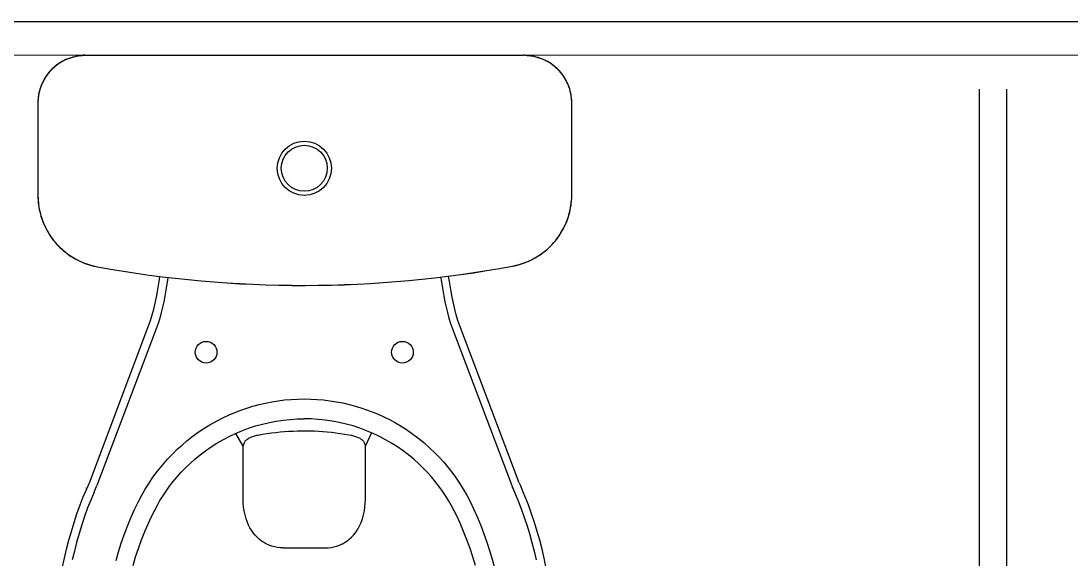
# Model space of a CAD drawing. Header units: millimetres. Extents: x 188.6 to 263.2, y 40.1 to 120.1.
# Drawn here: x 205.595 to 206.372, y 118.591 to 118.99 of the extents above; entities that cross this region are included whole.
import ezdxf

# ---------------------------------------------------------------- set-up
doc = ezdxf.new("R2010")
doc.units = ezdxf.units.MM
for name, color, linetype in [('_XREF_APTOS 1003 E 1004$0$A-MC-ALVENARIA', 7, 'Continuous'), ('_XREF_APTOS 1003 E 1004$0$L-MC-LAYOUT MOLHADO', 4, 'Continuous'), ('ARQ', 8, 'Continuous')]:
    doc.layers.add(name, color=color, linetype=linetype)
doc.layers.add('_XREF_APTOS 1003 E 1004$0$R-MC-REBOCO', color=1, linetype='Continuous', lineweight=5)

# ---------------------------------------------------------------- blocks, each defined once
blk = doc.blocks.new('A$C1BFF5DEF')
at = {"layer": '_XREF_APTOS 1003 E 1004$0$A-MC-ALVENARIA', "color": 8}
blk.add_line((6.53533, 9.93499), (8.72533, 9.93499), dxfattribs=at)
at = {"layer": '_XREF_APTOS 1003 E 1004$0$L-MC-LAYOUT MOLHADO', "color": 8}
for p, q in [((6.74, 9.907), (6.7369, 9.90554)), ((6.7392, 9.90669), (6.73796, 9.90611)), ((6.74047, 9.90722), (6.7392, 9.90669)), ((6.74323, 9.90815), (6.74, 9.907)), ((6.74176, 9.9077), (6.74047, 9.90722)), ((6.74307, 9.90813), (6.74176, 9.9077)), ((6.74439, 9.9085), (6.74307, 9.90813)), ((6.74654, 9.90898), (6.74323, 9.90815)), ((6.74573, 9.90883), (6.74439, 9.9085)), ((6.74708, 9.9091), (6.74573, 9.90883)), ((6.74993, 9.90947), (6.74654, 9.90898)), ((6.74845, 9.90932), (6.74708, 9.9091)), ((6.74982, 9.90948), (6.74845, 9.90932)), ((6.75119, 9.90959), (6.74982, 9.90948)), ((6.75334, 9.90964), (6.74993, 9.90947)), ((6.75257, 9.90965), (6.75119, 9.90959)), ((6.75334, 9.90966), (6.75257, 9.90965)), ((6.75327, 9.90999), (6.75327, 9.90966)), ((6.75327, 9.90999), (7.07732, 9.90999)), ((6.75334, 9.90966), (6.75334, 9.90964)), ((7.079, 9.90966), (7.0786, 9.90966)), ((7.0786, 9.90964), (7.0786, 9.90966)), ((7.08201, 9.90947), (7.0786, 9.90964)), ((7.08038, 9.90961), (7.079, 9.90966)), ((7.08176, 9.90952), (7.08038, 9.90961)), ((7.08313, 9.90937), (7.08176, 9.90952)), ((7.08539, 9.90898), (7.08201, 9.90947)), ((7.08449, 9.90916), (7.08313, 9.90937)), ((7.08585, 9.9089), (7.08449, 9.90916)), ((7.0887, 9.90815), (7.08539, 9.90898)), ((7.08719, 9.90859), (7.08585, 9.9089)), ((7.08852, 9.90823), (7.08719, 9.90859)), ((7.08983, 9.90781), (7.08852, 9.90823)), ((7.09193, 9.907), (7.0887, 9.90815)), ((7.09112, 9.90735), (7.08983, 9.90781)), ((7.0924, 9.90683), (7.09112, 9.90735)), ((7.09503, 9.90554), (7.09193, 9.907)), ((7.09365, 9.90627), (7.0924, 9.90683)), ((7.09488, 9.90565), (7.09365, 9.90627)), ((6.72867, 9.89944), (6.72637, 9.8969)), ((6.72804, 9.89884), (6.72711, 9.89783)), ((6.72901, 9.89982), (6.72804, 9.89884)), ((6.73121, 9.90174), (6.72867, 9.89944)), ((6.73001, 9.90075), (6.72901, 9.89982)), ((6.73105, 9.90165), (6.73001, 9.90075)), ((6.73212, 9.90251), (6.73105, 9.90165)), ((6.73396, 9.90378), (6.73121, 9.90174)), ((6.73323, 9.90332), (6.73212, 9.90251)), ((6.73437, 9.90408), (6.73323, 9.90332)), ((6.7369, 9.90554), (6.73396, 9.90378)), ((6.73554, 9.90481), (6.73437, 9.90408)), ((6.73673, 9.90548), (6.73554, 9.90481)), ((6.73796, 9.90611), (6.73673, 9.90548)), ((7.09608, 9.90499), (7.09488, 9.90565)), ((7.09797, 9.90378), (7.09503, 9.90554)), ((7.09726, 9.90428), (7.09608, 9.90499)), ((7.0984, 9.90352), (7.09726, 9.90428)), ((7.10072, 9.90174), (7.09797, 9.90378)), ((7.09952, 9.90272), (7.0984, 9.90352)), ((7.1006, 9.90188), (7.09952, 9.90272)), ((7.10165, 9.90099), (7.1006, 9.90188)), ((7.10326, 9.89944), (7.10072, 9.90174)), ((7.10266, 9.90007), (7.10165, 9.90099)), ((7.10364, 9.8991), (7.10266, 9.90007)), ((7.10556, 9.8969), (7.10326, 9.89944)), ((7.10458, 9.8981), (7.10364, 9.8991)), ((6.72257, 9.8912), (6.72111, 9.88811)), ((6.72246, 9.89106), (6.72184, 9.88983)), ((6.72312, 9.89226), (6.72246, 9.89106)), ((6.72433, 9.89415), (6.72257, 9.8912)), ((6.72383, 9.89344), (6.72312, 9.89226)), ((6.72459, 9.89458), (6.72383, 9.89344)), ((6.72637, 9.8969), (6.72433, 9.89415)), ((6.72539, 9.8957), (6.72459, 9.89458)), ((6.72623, 9.89678), (6.72539, 9.8957)), ((6.72711, 9.89783), (6.72623, 9.89678)), ((7.10547, 9.89706), (7.10458, 9.8981)), ((7.10633, 9.89599), (7.10547, 9.89706)), ((7.1076, 9.89415), (7.10556, 9.8969)), ((7.10714, 9.89488), (7.10633, 9.89599)), ((7.10791, 9.89374), (7.10714, 9.89488)), ((7.10936, 9.8912), (7.1076, 9.89415)), ((7.10863, 9.89257), (7.10791, 9.89374)), ((7.1093, 9.89138), (7.10863, 9.89257)), ((7.10993, 9.89015), (7.1093, 9.89138)), ((7.11082, 9.88811), (7.10936, 9.8912)), ((6.71996, 9.88488), (6.71913, 9.88156)), ((6.71952, 9.88337), (6.71921, 9.88203)), ((6.71988, 9.8847), (6.71952, 9.88337)), ((6.72029, 9.88601), (6.71988, 9.8847)), ((6.72111, 9.88811), (6.71996, 9.88488)), ((6.72076, 9.8873), (6.72029, 9.88601)), ((6.72128, 9.88858), (6.72076, 9.8873)), ((6.72184, 9.88983), (6.72128, 9.88858)), ((7.11051, 9.88891), (7.10993, 9.89015)), ((7.11104, 9.88764), (7.11051, 9.88891)), ((7.11197, 9.88488), (7.11082, 9.88811)), ((7.11152, 9.88635), (7.11104, 9.88764)), ((7.11195, 9.88504), (7.11152, 9.88635)), ((7.11233, 9.88372), (7.11195, 9.88504)), ((7.1128, 9.88156), (7.11197, 9.88488)), ((7.11265, 9.88238), (7.11233, 9.88372)), ((7.41528, 9.00002), (7.41528, 9.88477)), ((7.43528, 9.04002), (7.43528, 9.88477)), ((6.71849, 9.87656), (6.71845, 9.87518)), ((6.71845, 9.87518), (6.71845, 9.87477)), ((6.71863, 9.87818), (6.71847, 9.87477)), ((6.71859, 9.87794), (6.71849, 9.87656)), ((6.71874, 9.87931), (6.71859, 9.87794)), ((6.71913, 9.88156), (6.71863, 9.87818)), ((6.71895, 9.88067), (6.71874, 9.87931)), ((6.71921, 9.88203), (6.71895, 9.88067)), ((7.11292, 9.88102), (7.11265, 9.88238)), ((7.1133, 9.87818), (7.1128, 9.88156)), ((7.11314, 9.87966), (7.11292, 9.88102)), ((7.11331, 9.87829), (7.11314, 9.87966)), ((7.11347, 9.87477), (7.1133, 9.87818)), ((7.11342, 9.87692), (7.11331, 9.87829)), ((7.11347, 9.87553), (7.11342, 9.87692)), ((7.11348, 9.87477), (7.11347, 9.87553)), ((6.71845, 9.87477), (6.71847, 9.87477)), ((6.71845, 9.87477), (6.71845, 9.8064)), ((6.71847, 9.87477), (6.71847, 9.8064)), ((7.11347, 9.80685), (7.11347, 9.87477)), ((7.11347, 9.87477), (7.11348, 9.87477)), ((7.11348, 9.80685), (7.11348, 9.87477)), ((6.71845, 9.8064), (6.71847, 9.8064)), ((6.71845, 9.8064), (6.71845, 9.8062)), ((6.71845, 9.8062), (6.71849, 9.80448)), ((6.71847, 9.8064), (6.71855, 9.80338)), ((7.11341, 9.80411), (7.11347, 9.80583)), ((7.11342, 9.80473), (7.11347, 9.80685)), ((7.11347, 9.80583), (7.11348, 9.80685)), ((7.11347, 9.80685), (7.11348, 9.80685)), ((6.71849, 9.80448), (6.71857, 9.80276)), ((6.71855, 9.80338), (6.71881, 9.80036)), ((6.71857, 9.80276), (6.71872, 9.80104)), ((6.71872, 9.80104), (6.71891, 9.79934)), ((6.71881, 9.80036), (6.71924, 9.79736)), ((6.71891, 9.79934), (6.71916, 9.79765)), ((6.71916, 9.79765), (6.71946, 9.79597)), ((7.11231, 9.79577), (7.11285, 9.79874)), ((7.11264, 9.79733), (7.11291, 9.79901)), ((7.11285, 9.79874), (7.11322, 9.80173)), ((7.11291, 9.79901), (7.11313, 9.80069)), ((7.11313, 9.80069), (7.1133, 9.8024)), ((7.11322, 9.80173), (7.11342, 9.80473)), ((7.1133, 9.8024), (7.11341, 9.80411)), ((6.71924, 9.79736), (6.71983, 9.79438)), ((6.71946, 9.79597), (6.71982, 9.79431)), ((6.71982, 9.79431), (6.72023, 9.79266)), ((6.71983, 9.79438), (6.72058, 9.79145)), ((6.72023, 9.79266), (6.72069, 9.79101)), ((6.72058, 9.79145), (6.7215, 9.78857)), ((6.72069, 9.79101), (6.7212, 9.78937)), ((7.10972, 9.78711), (7.11074, 9.78994)), ((7.11047, 9.78906), (7.11101, 9.79069)), ((7.11074, 9.78994), (7.11161, 9.79283)), ((7.11101, 9.79069), (7.1115, 9.79233)), ((7.1115, 9.79233), (7.11193, 9.79399)), ((7.11161, 9.79283), (7.11231, 9.79577)), ((7.11193, 9.79399), (7.11231, 9.79565)), ((7.11231, 9.79565), (7.11264, 9.79733)), ((6.7212, 9.78937), (6.72177, 9.78775)), ((6.7215, 9.78857), (6.72258, 9.78575)), ((6.72177, 9.78775), (6.72239, 9.78615)), ((6.72239, 9.78615), (6.72305, 9.78457)), ((6.72258, 9.78575), (6.72382, 9.78298)), ((6.72305, 9.78457), (6.72376, 9.78304)), ((6.72376, 9.78304), (6.72452, 9.78152)), ((6.72382, 9.78298), (6.72522, 9.78029)), ((7.10703, 9.78126), (7.10782, 9.78277)), ((7.1072, 9.78164), (7.10854, 9.78435)), ((7.10782, 9.78277), (7.10856, 9.78431)), ((7.10854, 9.78435), (7.10972, 9.78711)), ((7.10856, 9.78431), (7.10925, 9.78589)), ((7.10925, 9.78589), (7.10988, 9.78746)), ((7.10988, 9.78746), (7.11047, 9.78906)), ((6.72452, 9.78152), (6.72533, 9.78002)), ((6.72522, 9.78029), (6.72677, 9.77767)), ((6.72533, 9.78002), (6.72619, 9.77854)), ((6.72619, 9.77854), (6.7271, 9.7771)), ((6.72677, 9.77767), (6.72845, 9.77516)), ((6.7271, 9.7771), (6.72805, 9.77568)), ((6.72805, 9.77568), (6.72904, 9.77429)), ((6.72845, 9.77516), (6.73027, 9.77274)), ((6.72904, 9.77429), (6.73008, 9.77294)), ((7.10231, 9.77402), (7.10408, 9.77647)), ((7.10242, 9.77412), (7.10344, 9.77549)), ((7.10344, 9.77549), (7.1044, 9.77689)), ((7.10408, 9.77647), (7.10571, 9.77901)), ((7.1044, 9.77689), (7.10533, 9.77832)), ((7.10533, 9.77832), (7.1062, 9.77977)), ((7.10571, 9.77901), (7.1072, 9.78164)), ((7.1062, 9.77977), (7.10703, 9.78126)), ((6.73008, 9.77294), (6.73117, 9.77162)), ((6.73027, 9.77274), (6.73222, 9.77045)), ((6.73117, 9.77162), (6.73229, 9.77033)), ((6.73222, 9.77045), (6.7343, 9.76826)), ((6.73229, 9.77033), (6.73345, 9.76908)), ((6.73345, 9.76908), (6.73465, 9.76788)), ((6.7343, 9.76826), (6.73651, 9.76619)), ((6.73465, 9.76788), (6.73588, 9.76671)), ((6.73588, 9.76671), (6.73715, 9.76558)), ((7.09391, 9.76535), (7.0962, 9.76734)), ((7.09417, 9.76552), (7.09546, 9.76663)), ((7.09546, 9.76663), (7.09672, 9.76778)), ((7.0962, 9.76734), (7.09837, 9.76946)), ((7.09672, 9.76778), (7.09794, 9.76898)), ((7.09794, 9.76898), (7.09912, 9.77021)), ((7.09837, 9.76946), (7.10041, 9.77169)), ((7.09912, 9.77021), (7.10026, 9.77148)), ((7.10026, 9.77148), (7.10136, 9.77279)), ((7.10041, 9.77169), (7.10231, 9.77402)), ((7.10136, 9.77279), (7.10242, 9.77412)), ((6.73651, 9.76619), (6.73882, 9.76425)), ((6.73715, 9.76558), (6.73846, 9.7645)), ((6.73846, 9.7645), (6.73981, 9.76345)), ((6.73882, 9.76425), (6.74124, 9.76244)), ((6.73981, 9.76345), (6.74119, 9.76244)), ((6.74119, 9.76244), (6.74261, 9.76147)), ((6.74124, 9.76244), (6.74374, 9.76078)), ((6.74261, 9.76147), (6.74404, 9.76056)), ((6.74374, 9.76078), (6.74634, 9.75926)), ((6.74404, 9.76056), (6.74551, 9.75969)), ((6.74551, 9.75969), (6.74701, 9.75887)), ((6.74634, 9.75926), (6.74902, 9.75788)), ((6.74701, 9.75887), (6.74853, 9.75809)), ((7.08104, 9.75748), (7.08378, 9.75875)), ((7.08267, 9.75819), (7.08421, 9.75895)), ((7.08378, 9.75875), (7.08645, 9.76018)), ((7.08421, 9.75895), (7.08573, 9.75975)), ((7.08573, 9.75975), (7.08722, 9.76061)), ((7.08645, 9.76018), (7.08902, 9.76176)), ((7.08722, 9.76061), (7.08868, 9.7615)), ((7.08868, 9.7615), (7.0901, 9.76245)), ((7.08902, 9.76176), (7.09152, 9.76348)), ((7.0901, 9.76245), (7.09149, 9.76342)), ((7.09149, 9.76342), (7.09284, 9.76444)), ((7.09152, 9.76348), (7.09391, 9.76535)), ((7.09284, 9.76444), (7.09417, 9.76552)), ((6.74853, 9.75809), (6.75008, 9.75736)), ((6.74902, 9.75788), (6.75178, 9.75666)), ((6.75008, 9.75736), (6.75165, 9.75668)), ((6.75165, 9.75668), (6.75324, 9.75605)), ((6.75178, 9.75666), (6.75461, 9.75559)), ((6.75324, 9.75605), (6.75484, 9.75548)), ((6.75461, 9.75559), (6.75748, 9.75467)), ((6.75484, 9.75548), (6.75646, 9.75496)), ((6.75646, 9.75496), (6.7581, 9.75448)), ((6.75748, 9.75467), (6.76039, 9.75393)), ((6.7581, 9.75448), (6.75977, 9.75406)), ((6.75977, 9.75406), (6.76145, 9.75368)), ((6.76039, 9.75393), (6.76263, 9.75347)), ((6.76145, 9.75368), (6.76263, 9.75346)), ((6.76263, 9.75345), (6.76263, 9.75347)), ((7.06947, 9.75395), (7.07242, 9.75458)), ((7.06947, 9.75393), (7.06969, 9.75397)), ((7.06947, 9.75395), (7.06947, 9.75393)), ((7.06969, 9.75397), (7.07137, 9.75432)), ((7.07137, 9.75432), (7.07304, 9.75472)), ((7.07242, 9.75458), (7.07534, 9.75539)), ((7.07304, 9.75472), (7.0747, 9.75517)), ((7.0747, 9.75517), (7.07634, 9.75568)), ((7.07534, 9.75539), (7.07822, 9.75635)), ((7.07634, 9.75568), (7.07796, 9.75623)), ((7.07796, 9.75623), (7.07955, 9.75683)), ((7.07822, 9.75635), (7.08104, 9.75748)), ((7.07955, 9.75683), (7.08112, 9.75749)), ((7.08112, 9.75749), (7.08267, 9.75819)), ((6.8081, 9.74255), (6.80869, 9.7464)), ((6.81434, 9.74389), (6.81337, 9.73778)), ((6.81461, 9.74565), (6.81434, 9.74389)), ((7.01644, 9.74585), (7.01674, 9.74389)), ((7.01674, 9.74389), (7.0177, 9.73778)), ((7.02297, 9.74255), (7.02235, 9.74659)), ((6.80611, 9.73094), (6.80691, 9.73531)), ((6.80691, 9.73531), (6.8081, 9.74255)), ((6.81337, 9.73778), (6.81231, 9.73169)), ((7.0177, 9.73778), (7.01876, 9.73169)), ((7.02416, 9.73531), (7.02297, 9.74255)), ((7.02497, 9.73094), (7.02416, 9.73531)), ((6.80521, 9.72659), (6.80611, 9.73094)), ((6.81152, 9.72763), (6.81064, 9.72359)), ((6.81231, 9.73169), (6.81152, 9.72763)), ((7.01876, 9.73169), (7.01955, 9.72763)), ((7.01955, 9.72763), (7.02043, 9.72359)), ((7.02587, 9.72659), (7.02497, 9.73094)), ((6.80307, 9.71805), (6.8042, 9.72226)), ((6.8042, 9.72226), (6.80521, 9.72659)), ((6.81064, 9.72359), (6.80966, 9.71958)), ((7.02043, 9.72359), (7.02141, 9.71958)), ((7.02688, 9.72226), (7.02587, 9.72659)), ((7.028, 9.71805), (7.02688, 9.72226)), ((6.80034, 9.70978), (6.80179, 9.71389)), ((6.80179, 9.71389), (6.80307, 9.71805)), ((6.80856, 9.71557), (6.80731, 9.71159)), ((6.80966, 9.71958), (6.80856, 9.71557)), ((7.02141, 9.71958), (7.02252, 9.71557)), ((7.02252, 9.71557), (7.02376, 9.71159)), ((7.02928, 9.71389), (7.028, 9.71805)), ((7.03073, 9.70978), (7.02928, 9.71389)), ((6.7565, 9.59378), (6.80034, 9.70978)), ((6.80592, 9.70767), (6.76208, 9.59167)), ((6.80731, 9.71159), (6.80592, 9.70767)), ((7.02376, 9.71159), (7.02516, 9.70767)), ((7.02516, 9.70767), (7.069, 9.59167)), ((7.07458, 9.59378), (7.03073, 9.70978)), ((6.87306, 9.64905), (6.87755, 9.65042)), ((6.87755, 9.65042), (6.88214, 9.65166)), ((6.88214, 9.65166), (6.88679, 9.65274)), ((6.88679, 9.65274), (6.89146, 9.65366)), ((6.89146, 9.65366), (6.89616, 9.65442)), ((6.89616, 9.65442), (6.90098, 9.65502)), ((6.90098, 9.65502), (6.90583, 9.65545)), ((6.90583, 9.65545), (6.91068, 9.65571)), ((6.91068, 9.65571), (6.91554, 9.65579)), ((6.91554, 9.65579), (6.9203, 9.65571)), ((6.9203, 9.65571), (6.92506, 9.65546)), ((6.92506, 9.65546), (6.92981, 9.65505)), ((6.92981, 9.65505), (6.93453, 9.65447)), ((6.93453, 9.65447), (6.93933, 9.65371)), ((6.93933, 9.65371), (6.9441, 9.65278)), ((6.9441, 9.65278), (6.94884, 9.65169)), ((6.94884, 9.65169), (6.95353, 9.65042)), ((6.95353, 9.65042), (6.95897, 9.64873)), ((6.85567, 9.64203), (6.85993, 9.644)), ((6.85993, 9.644), (6.86425, 9.64583)), ((6.86425, 9.64583), (6.86863, 9.64751)), ((6.86863, 9.64751), (6.87306, 9.64905)), ((6.95897, 9.64873), (6.96433, 9.64681)), ((6.96433, 9.64681), (6.96962, 9.64467)), ((6.96962, 9.64467), (6.9748, 9.64232)), ((6.9748, 9.64232), (6.979, 9.64022)), ((6.8408, 9.63362), (6.84564, 9.63663)), ((6.84564, 9.63663), (6.8506, 9.63944)), ((6.8506, 9.63944), (6.85567, 9.64203)), ((6.87436, 9.63411), (6.87941, 9.63576)), ((6.87941, 9.63576), (6.88454, 9.63719)), ((6.88454, 9.63719), (6.88971, 9.6384)), ((6.88971, 9.6384), (6.89482, 9.63937)), ((6.89482, 9.63937), (6.89997, 9.64013)), ((6.89997, 9.64013), (6.90515, 9.64067)), ((6.90515, 9.64067), (6.91034, 9.641)), ((6.91034, 9.641), (6.91554, 9.64111)), ((6.92073, 9.641), (6.91554, 9.64111)), ((6.91554, 9.64085), (6.91554, 9.64111)), ((6.92593, 9.64067), (6.92073, 9.641)), ((6.93111, 9.64013), (6.92593, 9.64067)), ((6.93626, 9.63937), (6.93111, 9.64013)), ((6.94136, 9.6384), (6.93626, 9.63937)), ((6.94654, 9.63719), (6.94136, 9.6384)), ((6.95166, 9.63576), (6.94654, 9.63719)), ((6.95672, 9.63411), (6.95166, 9.63576)), ((6.979, 9.64022), (6.98312, 9.63798)), ((6.98312, 9.63798), (6.98716, 9.63559)), ((6.98716, 9.63559), (6.99112, 9.63307)), ((6.82864, 9.62473), (6.83232, 9.62764)), ((6.83232, 9.62764), (6.83609, 9.63042)), ((6.83609, 9.63042), (6.8408, 9.63362)), ((6.85537, 9.62563), (6.85995, 9.62803)), ((6.85995, 9.62803), (6.86462, 9.63024)), ((6.86462, 9.63024), (6.86938, 9.63225)), ((6.87033, 9.62072), (6.86501, 9.63012)), ((6.86938, 9.63225), (6.87436, 9.63411)), ((6.87366, 9.6262), (6.87422, 9.62654)), ((6.87422, 9.62654), (6.87482, 9.62688)), ((6.87482, 9.62688), (6.87545, 9.6272)), ((6.87545, 9.6272), (6.87611, 9.62751)), ((6.87611, 9.62751), (6.87678, 9.62779)), ((6.87678, 9.62779), (6.87746, 9.62804)), ((6.87746, 9.62804), (6.87816, 9.62828)), ((6.87816, 9.62828), (6.87888, 9.6285)), ((6.87888, 9.6285), (6.87961, 9.62869)), ((6.87961, 9.62869), (6.88035, 9.62886)), ((6.88035, 9.62886), (6.88086, 9.62896)), ((6.88085, 9.62896), (6.88126, 9.62904)), ((6.88126, 9.62904), (6.88457, 9.62961)), ((6.88457, 9.62961), (6.88787, 9.63013)), ((6.88787, 9.63013), (6.89116, 9.63059)), ((6.89116, 9.63059), (6.89442, 9.63099)), ((6.89442, 9.63099), (6.89767, 9.63134)), ((6.89767, 9.63134), (6.9009, 9.63163)), ((6.9009, 9.63163), (6.90411, 9.63186)), ((6.90411, 9.63186), (6.90729, 9.63203)), ((6.90729, 9.63203), (6.91043, 9.63215)), ((6.91043, 9.63215), (6.91355, 9.63222)), ((6.91355, 9.63222), (6.91554, 9.63224)), ((6.91554, 9.63224), (6.91687, 9.63222)), ((6.91687, 9.63222), (6.91985, 9.63217)), ((6.91985, 9.63217), (6.92304, 9.63207)), ((6.92304, 9.63207), (6.92614, 9.63191)), ((6.92614, 9.63191), (6.92927, 9.6317)), ((6.92927, 9.6317), (6.93244, 9.63143)), ((6.93244, 9.63143), (6.93563, 9.63111)), ((6.93563, 9.63111), (6.93885, 9.63073)), ((6.93885, 9.63073), (6.94209, 9.63029)), ((6.94209, 9.63029), (6.94535, 9.6298)), ((6.94535, 9.6298), (6.94862, 9.62925)), ((6.94862, 9.62925), (6.95022, 9.62896)), ((6.95022, 9.62896), (6.95059, 9.62889)), ((6.95059, 9.62889), (6.95131, 9.62873)), ((6.95131, 9.62873), (6.95203, 9.62854)), ((6.95203, 9.62854), (6.95274, 9.62834)), ((6.95274, 9.62834), (6.95344, 9.6281)), ((6.95344, 9.6281), (6.95413, 9.62785)), ((6.95413, 9.62785), (6.95479, 9.62758)), ((6.95479, 9.62758), (6.95543, 9.6273)), ((6.95543, 9.6273), (6.95604, 9.62699)), ((6.95604, 9.62699), (6.95664, 9.62666)), ((6.95664, 9.62666), (6.95721, 9.62632)), ((6.9617, 9.63225), (6.95672, 9.63411)), ((6.96074, 9.62075), (6.96523, 9.63049)), ((6.96645, 9.63024), (6.9617, 9.63225)), ((6.97113, 9.62803), (6.96645, 9.63024)), ((6.97571, 9.62563), (6.97113, 9.62803)), ((6.99112, 9.63307), (6.99498, 9.63042)), ((6.99498, 9.63042), (6.99956, 9.62702)), ((6.99956, 9.62702), (7.00399, 9.62344)), ((6.82159, 9.61853), (6.82506, 9.62169)), ((6.82506, 9.62169), (6.82864, 9.62473)), ((6.84243, 9.61742), (6.84661, 9.62032)), ((6.84661, 9.62032), (6.8509, 9.62304)), ((6.8509, 9.62304), (6.85537, 9.62563)), ((6.87033, 9.62072), (6.87049, 9.62149)), ((6.87033, 9.58166), (6.87033, 9.62072)), ((6.87049, 9.62149), (6.8707, 9.62224)), ((6.8707, 9.62224), (6.87094, 9.62292)), ((6.87094, 9.62292), (6.87121, 9.62353)), ((6.87121, 9.62353), (6.87151, 9.62409)), ((6.87151, 9.62409), (6.87181, 9.62455)), ((6.87181, 9.62455), (6.87214, 9.62498)), ((6.87214, 9.62498), (6.87247, 9.62533)), ((6.87247, 9.62533), (6.87281, 9.62562)), ((6.87281, 9.62562), (6.87283, 9.62563)), ((6.87283, 9.62562), (6.87313, 9.62584)), ((6.87313, 9.62584), (6.87366, 9.6262)), ((6.95721, 9.62632), (6.95775, 9.62597)), ((6.95775, 9.62597), (6.95824, 9.62562)), ((6.95825, 9.62563), (6.95835, 9.62555)), ((6.95835, 9.62555), (6.95869, 9.62525)), ((6.95869, 9.62525), (6.95901, 9.62489)), ((6.95901, 9.62489), (6.95932, 9.62447)), ((6.95932, 9.62447), (6.95962, 9.624)), ((6.95962, 9.624), (6.9599, 9.62346)), ((6.9599, 9.62346), (6.96016, 9.62286)), ((6.96016, 9.62286), (6.96039, 9.62221)), ((6.96039, 9.62221), (6.96058, 9.6215)), ((6.96058, 9.6215), (6.96074, 9.62075)), ((6.96074, 9.62075), (6.96075, 9.62072)), ((6.96075, 9.58166), (6.96075, 9.62072)), ((6.98017, 9.62304), (6.97571, 9.62563)), ((6.98446, 9.62032), (6.98017, 9.62304)), ((6.98864, 9.61742), (6.98446, 9.62032)), ((7.00399, 9.62344), (7.00826, 9.61967)), ((7.00826, 9.61967), (7.01238, 9.61573)), ((6.81055, 9.60685), (6.8143, 9.61114)), ((6.8143, 9.61114), (6.81823, 9.61526)), ((6.81823, 9.61526), (6.82159, 9.61853)), ((6.83103, 9.60807), (6.83446, 9.61112)), ((6.83446, 9.61112), (6.83838, 9.61435)), ((6.83838, 9.61435), (6.84243, 9.61742)), ((6.8703, 9.61329), (6.87033, 9.61334)), ((6.8703, 9.61329), (6.87033, 9.61312)), ((6.96078, 9.61329), (6.96075, 9.61334)), ((6.96078, 9.61329), (6.96075, 9.61312)), ((6.9927, 9.61435), (6.98864, 9.61742)), ((6.99662, 9.61112), (6.9927, 9.61435)), ((7.00004, 9.60807), (6.99662, 9.61112)), ((7.01238, 9.61573), (7.01564, 9.61236)), ((7.01564, 9.61236), (7.01878, 9.60888)), ((6.80698, 9.60241), (6.81055, 9.60685)), ((6.82454, 9.6016), (6.82772, 9.6049)), ((6.82772, 9.6049), (6.83103, 9.60807)), ((7.00335, 9.6049), (7.00004, 9.60807)), ((7.00654, 9.6016), (7.00335, 9.6049)), ((7.01878, 9.60888), (7.02181, 9.6053)), ((7.02181, 9.6053), (7.02471, 9.60161)), ((6.80067, 9.59352), (6.80359, 9.59783)), ((6.80359, 9.59783), (6.80698, 9.60241)), ((6.8186, 9.59474), (6.82147, 9.59819)), ((6.82147, 9.59819), (6.82454, 9.6016)), ((7.0096, 9.59819), (7.00654, 9.6016)), ((7.01247, 9.59474), (7.0096, 9.59819)), ((7.02471, 9.60161), (7.02748, 9.59783)), ((7.02748, 9.59783), (7.0304, 9.59352)), ((6.75201, 9.58329), (6.75456, 9.58918)), ((6.75421, 9.58989), (6.75418, 9.5899)), ((6.79532, 9.58458), (6.79791, 9.5891)), ((6.79791, 9.5891), (6.80067, 9.59352)), ((6.81324, 9.58754), (6.81586, 9.59119)), ((6.81586, 9.59119), (6.8186, 9.59474)), ((7.01522, 9.59119), (7.01247, 9.59474)), ((7.01783, 9.58754), (7.01522, 9.59119)), ((7.0304, 9.59352), (7.03316, 9.5891)), ((7.03316, 9.5891), (7.03575, 9.58458)), ((7.07906, 9.58329), (7.07652, 9.58918)), ((6.74965, 9.57732), (6.75201, 9.58329)), ((6.75755, 9.58099), (6.75525, 9.5752)), ((6.76002, 9.58671), (6.75755, 9.58099)), ((6.79, 9.57393), (6.79291, 9.57997)), ((6.79291, 9.57997), (6.79532, 9.58458)), ((6.80687, 9.57725), (6.80877, 9.58056)), ((6.80877, 9.58056), (6.81076, 9.5838)), ((6.81076, 9.5838), (6.81324, 9.58754)), ((6.87041, 9.57868), (6.87033, 9.58166)), ((6.96066, 9.57868), (6.96075, 9.58166)), ((7.02031, 9.5838), (7.01783, 9.58754)), ((7.02231, 9.58056), (7.02031, 9.5838)), ((7.02421, 9.57725), (7.02231, 9.58056)), ((7.03575, 9.58458), (7.03817, 9.57997)), ((7.03817, 9.57997), (7.04099, 9.5741)), ((7.07106, 9.58671), (7.07353, 9.58099)), ((7.07353, 9.58099), (7.07583, 9.5752)), ((7.08142, 9.57732), (7.07906, 9.58329)), ((6.74732, 9.57087), (6.74965, 9.57732)), ((6.75525, 9.5752), (6.75297, 9.56891)), ((6.78727, 9.56782), (6.79, 9.57393)), ((6.80252, 9.56874), (6.80491, 9.57357)), ((6.80491, 9.57357), (6.80508, 9.57389)), ((6.80491, 9.57357), (6.80502, 9.5735)), ((6.80502, 9.5735), (6.80509, 9.57344)), ((6.80508, 9.57389), (6.80687, 9.57725)), ((6.80518, 9.57381), (6.80508, 9.57389)), ((6.80509, 9.57344), (6.80512, 9.57341)), ((6.80512, 9.5734), (6.80528, 9.57371)), ((6.80512, 9.57341), (6.80512, 9.5734)), ((6.80525, 9.57376), (6.80518, 9.57381)), ((6.80528, 9.57372), (6.80525, 9.57376)), ((6.80528, 9.57371), (6.80528, 9.57372)), ((6.87066, 9.57577), (6.87041, 9.57868)), ((6.87107, 9.57291), (6.87066, 9.57577)), ((6.87168, 9.57), (6.87107, 9.57291)), ((6.95939, 9.57), (6.96, 9.57291)), ((6.96, 9.57291), (6.96042, 9.57577)), ((6.96042, 9.57577), (6.96066, 9.57868)), ((7.026, 9.57389), (7.02421, 9.57725)), ((7.02579, 9.57372), (7.02582, 9.57376)), ((7.02579, 9.57371), (7.02579, 9.57372)), ((7.0258, 9.57371), (7.02596, 9.5734)), ((7.02582, 9.57376), (7.02589, 9.57381)), ((7.02589, 9.57381), (7.026, 9.57389)), ((7.02599, 9.57344), (7.02595, 9.57341)), ((7.02595, 9.57341), (7.02595, 9.5734)), ((7.02605, 9.5735), (7.02599, 9.57344)), ((7.02616, 9.57357), (7.026, 9.57389)), ((7.02616, 9.57357), (7.02605, 9.5735)), ((7.02855, 9.56874), (7.02616, 9.57357)), ((7.04099, 9.5741), (7.04365, 9.56816)), ((7.07583, 9.5752), (7.07811, 9.56891)), ((7.08376, 9.57087), (7.08142, 9.57732)), ((6.74317, 9.55781), (6.74516, 9.56437)), ((6.74516, 9.56437), (6.74732, 9.57087)), ((6.75297, 9.56891), (6.75086, 9.56256)), ((6.78472, 9.56162), (6.78727, 9.56782)), ((6.80025, 9.56385), (6.80252, 9.56874)), ((6.87248, 9.56718), (6.87168, 9.57)), ((6.87346, 9.56446), (6.87248, 9.56718)), ((6.87435, 9.56243), (6.87346, 9.56446)), ((6.95673, 9.56243), (6.95762, 9.56446)), ((6.95762, 9.56446), (6.9586, 9.56718)), ((6.9586, 9.56718), (6.95939, 9.57)), ((7.03082, 9.56385), (7.02855, 9.56874)), ((7.04365, 9.56816), (7.04615, 9.56214)), ((7.07811, 9.56891), (7.08022, 9.56256)), ((7.08591, 9.56437), (7.08376, 9.57087)), ((7.08791, 9.55781), (7.08591, 9.56437)), ((6.74133, 9.55123), (6.74317, 9.55781)), ((6.75086, 9.56256), (6.74891, 9.55616)), ((6.78234, 9.55535), (6.78472, 9.56162)), ((6.79515, 9.55153), (6.79761, 9.55773)), ((6.79761, 9.55773), (6.80025, 9.56385)), ((6.87533, 9.56051), (6.87435, 9.56243)), ((6.87648, 9.55859), (6.87533, 9.56051)), ((6.87772, 9.5568), (6.87648, 9.55859)), ((6.87911, 9.55508), (6.87772, 9.5568)), ((6.95196, 9.55508), (6.95335, 9.5568)), ((6.95335, 9.5568), (6.9546, 9.55859)), ((6.9546, 9.55859), (6.95574, 9.56051)), ((6.95574, 9.56051), (6.95673, 9.56243)), ((7.03346, 9.55773), (7.03082, 9.56385)), ((7.03593, 9.55153), (7.03346, 9.55773)), ((7.04615, 9.56214), (7.04848, 9.55606)), ((7.08022, 9.56256), (7.08217, 9.55616)), ((7.08974, 9.55123), (7.08791, 9.55781)), ((6.73962, 9.54462), (6.74133, 9.55123)), ((6.74709, 9.54969), (6.74541, 9.54318)), ((6.74891, 9.55616), (6.74709, 9.54969)), ((6.77813, 9.54264), (6.78014, 9.54902)), ((6.78014, 9.54902), (6.78234, 9.55535)), ((6.79287, 9.54526), (6.79515, 9.55153)), ((6.88061, 9.55349), (6.87911, 9.55508)), ((6.88224, 9.55199), (6.88061, 9.55349)), ((6.88398, 9.55064), (6.88224, 9.55199)), ((6.88539, 9.54971), (6.88398, 9.55064)), ((6.88685, 9.54886), (6.88539, 9.54971)), ((6.88837, 9.54811), (6.88685, 9.54886)), ((6.9427, 9.54811), (6.94423, 9.54886)), ((6.94423, 9.54886), (6.94569, 9.54971)), ((6.94569, 9.54971), (6.94709, 9.55064)), ((6.94709, 9.55064), (6.94883, 9.55199)), ((6.94883, 9.55199), (6.95047, 9.55349)), ((6.95047, 9.55349), (6.95196, 9.55508)), ((7.03821, 9.54526), (7.03593, 9.55153)), ((7.04848, 9.55606), (7.05064, 9.54991)), ((7.05064, 9.54991), (7.05262, 9.54372)), ((7.08217, 9.55616), (7.08398, 9.54969)), ((7.08398, 9.54969), (7.08566, 9.54318)), ((7.09145, 9.54462), (7.08974, 9.55123)), ((6.73804, 9.53798), (6.73962, 9.54462)), ((6.74541, 9.54318), (6.74385, 9.53665)), ((6.77634, 9.53638), (6.77813, 9.54264)), ((6.79077, 9.53892), (6.79287, 9.54526)), ((6.88995, 9.54745), (6.88837, 9.54811)), ((6.89158, 9.54689), (6.88995, 9.54745)), ((6.89357, 9.54636), (6.89158, 9.54689)), ((6.89564, 9.54597), (6.89357, 9.54636)), ((6.89777, 9.54573), (6.89564, 9.54597)), ((6.89997, 9.54565), (6.89777, 9.54573)), ((6.89997, 9.54565), (6.9311, 9.54565)), ((6.9311, 9.54565), (6.9333, 9.54573)), ((6.9333, 9.54573), (6.93544, 9.54597)), ((6.93544, 9.54597), (6.9375, 9.54636)), ((6.9375, 9.54636), (6.93949, 9.54689)), ((6.93949, 9.54689), (6.94113, 9.54745)), ((6.94113, 9.54745), (6.9427, 9.54811)), ((7.04031, 9.53892), (7.03821, 9.54526)), ((7.05262, 9.54372), (7.05449, 9.53729)), ((7.08566, 9.54318), (7.08722, 9.53665)), ((7.09304, 9.53798), (7.09145, 9.54462)), ((6.73646, 9.53067), (6.73804, 9.53798)), ((6.78885, 9.53253), (6.79077, 9.53892)), ((7.04222, 9.53253), (7.04031, 9.53892)), ((7.05449, 9.53729), (7.05617, 9.5308)), ((7.09461, 9.53067), (7.09304, 9.53798))]:
    blk.add_line(p, q, dxfattribs=at)
for centre, radius in [((6.91556, 9.82638), 0.02004), ((6.91556, 9.82638), 0.01703), ((6.84291, 9.69031), 0.00801), ((6.98817, 9.69031), 0.00801)]:
    blk.add_circle(centre, radius, dxfattribs=at)
for centre, radius, start, end in [((13.4293, -55.54223), 66.01292, 90.0047777, 97.9664765), ((13.4293, -55.54223), 65.98292, 90.0047777, 97.9438139), ((6.75324, 9.88494), 0.02505, 104.51318, 107.55669), ((6.75327, 9.88484), 0.02515, 89.99851, 104.50278), ((7.07732, 9.88485), 0.02515, 78.26571, 90.00253), ((6.91475, 10.58907), 0.84933, 259.68255, 280.49604), ((6.91475, 10.58907), 0.84935, 259.68255, 280.49604), ((6.68008, 9.62329), 0.08191, 335.39488, 338.88448), ((6.68279, 9.62166), 0.08476, 335.65178, 339.27987), ((7.14828, 9.62166), 0.08476, 200.72013, 204.34822), ((7.15099, 9.62329), 0.08191, 201.11552, 204.60512)]:
    blk.add_arc(centre, radius, start, end, dxfattribs=at)
at = {"layer": '_XREF_APTOS 1003 E 1004$0$R-MC-REBOCO', "color": 8}
blk.add_line((6.56033, 9.90999), (8.6825, 9.90999), dxfattribs=at)

msp = doc.modelspace()

# ---------------------------------------------------------------- block references
at = {"layer": 'ARQ'}
msp.add_blockref('A$C1BFF5DEF', (198.88915, 109.05427), dxfattribs=at)

doc.saveas('drawing.dxf')
